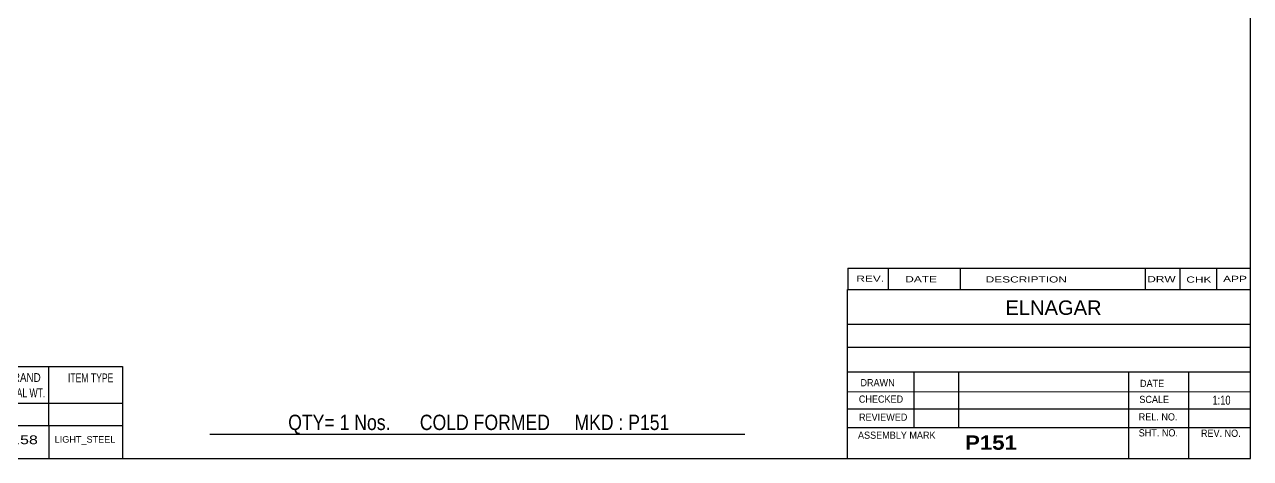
# Model space of a CAD drawing. Header units: millimetres. Extents: x -70 to 333, y -160 to 117.
# Drawn here: x 66.4 to 332.8, y -160.3 to -65.9 of the extents above; entities that cross this region are included whole.
import ezdxf

# ---------------------------------------------------------------- set-up
doc = ezdxf.new("R2010")
doc.units = ezdxf.units.MM
doc.styles.add('Arial', font='ARIAL.TTF', dxfattribs={"height": 0.2})
doc.styles.add('Arial Bold', font='ARIALBD.TTF', dxfattribs={"height": 0.2})
doc.styles.add('Arial Narrow', font='ARIALN.TTF', dxfattribs={"height": 0.2})

# ---------------------------------------------------------------- blocks, each defined once
blk = doc.blocks.new('Unknown-629091701-2067')
at = {"color": 5, "linetype": 'Continuous'}
for p, q in [((332.8, -160.25), (332.8, 116.75)), ((-67.2, -160.25), (332.8, -160.25))]:
    blk.add_line(p, q, dxfattribs=at)
blk = doc.blocks.new('CBS_NAME_BLOG-629091701-2147')
at = {"color": 7, "linetype": 'Continuous'}
for p, q in [((245.21, -123.5), (332.73, -123.5)), ((245.21, -160.21), (245.21, -123.5)), ((245.21, -131.04), (332.73, -131.04)), ((245.28, -136.09), (332.8, -136.09)), ((245.21, -141.46), (332.73, -141.46)), ((259.73, -153.57), (259.73, -141.47)), ((269.42, -153.54), (269.42, -141.47)), ((306.33, -160.21), (306.33, -141.48)), ((319.38, -160.21), (319.38, -141.47)), ((245.22, -145.76), (332.8, -145.74)), ((245.21, -149.51), (332.73, -149.51)), ((245.21, -153.55), (332.73, -153.55)), ((245.21, -160.25), (332.8, -160.25))]:
    blk.add_line(p, q, dxfattribs=at)
at = {"color": 3, "linetype": 'Continuous', "style": 'Arial'}
blk.add_text('ELNAGAR', height=3.133, dxfattribs=at).set_placement((279.53, -129.03))
at = {"color": 3, "linetype": 'Continuous'}
for s, height, style, width, p in [('DRAWN', 1.566, 'Arial', 0.9, (248.04, -144.57)), ('DATE', 1.566, 'Arial', 0.9, (308.8, -144.73)), ('CHECKED', 1.566, 'Arial', 0.9, (247.69, -148.14)), ('SCALE', 1.566, 'Arial', 0.9, (308.65, -148.21)), ('1:10', 1.957, 'Arial Narrow', 0.9, (324.54, -148.57)), ('REVIEWED', 1.566, 'Arial', 0.9, (247.73, -152.06)), ('REL. NO.', 1.566, 'Arial', 0.9, (308.51, -152.01)), ('ASSEMBLY MARK', 1.5663, 'Arial', 0.9, (247.51, -155.99)), ('SHT. NO.', 1.566, 'Arial', 0.9, (308.51, -155.48)), ('REV. NO.', 1.566, 'Arial', 0.9, (322.03, -155.57)), ('P151', 3.131, 'Arial Bold', 1.1, (270.79, -158.39))]:
    blk.add_text(s, height=height, dxfattribs=dict(at, style=style, width=width)).set_placement(p)
blk = doc.blocks.new('CBS_BOM-629091701-2145')
at = {"color": 7, "linetype": 'Continuous'}
for p, q in [((-67.23, -148.28), (-67.23, -140.28)), ((-67.23, -140.28), (87.69, -140.28)), ((-55.23, -148.28), (-55.23, -140.28)), ((-43.04, -148.28), (-43.04, -140.28)), ((-12.88, -148.28), (-12.88, -140.28)), ((-2.2, -148.28), (-2.2, -140.28)), ((17.12, -148.28), (17.12, -140.28)), ((35.92, -148.28), (35.92, -140.28)), ((47.13, -148.28), (47.13, -140.28)), ((59.92, -148.28), (59.92, -140.28)), ((71.67, -148.28), (71.67, -140.28)), ((87.69, -140.29), (87.69, -148.27)), ((-67.23, -148.28), (87.69, -148.28)), ((-67.23, -153.08), (-67.23, -148.28)), ((-55.23, -153.08), (-55.23, -148.28)), ((-43.04, -153.08), (-43.04, -148.28)), ((-12.88, -153.08), (-12.88, -148.28)), ((-2.2, -153.08), (-2.2, -148.28)), ((17.12, -153.08), (17.12, -148.28)), ((24.38, -153.08), (24.38, -148.28)), ((35.92, -153.08), (35.92, -148.28)), ((47.13, -153.08), (47.13, -148.28)), ((59.92, -153.08), (59.92, -148.28)), ((71.69, -153.08), (71.69, -148.28)), ((87.69, -148.28), (87.69, -153.08)), ((-67.23, -160.28), (-67.23, -153.1)), ((-55.23, -153.08), (87.69, -153.08)), ((47.13, -160.28), (47.13, -153.1)), ((59.92, -160.28), (59.92, -153.1)), ((71.73, -160.28), (71.73, -153.1)), ((87.69, -153.08), (87.69, -160.28)), ((-67.23, -160.28), (87.69, -160.28))]:
    blk.add_line(p, q, dxfattribs=at)
at = {"color": 3, "linetype": 'Continuous', "style": 'Arial'}
for s, height, width, p in [('ASSEMBLY', 1.91, 0.7, (-66.55, -143.71)), ('ITEM', 1.91, 0.8, (-51.9, -143.71)), ('DESCRIPTION', 1.9102, 0.8, (-40.72, -145.21)), ('LENGTH', 1.91, 0.7, (-11.77, -145.21)), ('MATERIAL', 1.91, 0.8, (2.25, -145.26)), ('QTY.', 1.91, 0.8, (18.64, -145.18)), ('UNIT WT.', 1.91, 0.7, (25.81, -143.78)), ('WT./ITEM', 1.91, 0.7, (37.1, -143.78)), ('TOTAL WT.', 1.91, 0.7, (49.04, -143.78)), ('GRAND', 1.91, 0.8, (62.19, -143.62)), ('ITEM TYPE', 1.91, 0.7, (75.83, -143.7)), ('MARK', 1.91, 0.8, (-64.23, -146.84)), ('NO.', 1.91, 0.8, (-51.05, -146.84)), ('IN Kgs', 1.91, 0.8, (26.39, -146.92)), ('IN Kgs', 1.91, 0.8, (38.14, -146.92)), ('IN Kgs', 1.91, 0.8, (49.93, -146.92)), ('TOTAL WT.', 1.91, 0.7, (60.93, -146.96))]:
    blk.add_text(s, height=height, dxfattribs=dict(at, width=width)).set_placement(p)
at = {"color": 7, "linetype": 'Continuous', "style": 'Arial'}
for s, height, width, p in [('1533', 1.91, 0.8, (-54.77, -151.93)), ('Z300-65-15-1.5', 1.9102, 0.9, (-42.1, -151.93)), ('9610', 1.91, 0.85, (-9.16, -151.65)), ('S355JR', 1.91, 0.8, (3.49, -151.62))]:
    blk.add_text(s, height=height, dxfattribs=dict(at, width=width)).set_placement(p)
for s, p in [('1', (20.21, -151.62)), ('0.00', (29.72, -151.81)), ('51.58', (39.94, -151.78)), ('51.58', (52.61, -151.81))]:
    blk.add_text(s, height=1.91, dxfattribs=at).set_placement(p)
at = {"color": 6, "linetype": 'Continuous', "style": 'Arial'}
for s, height, width, p in [('P151 x 1', 2.292, 2.05, (-65.51, -158.09)), ('TOTAL IN Kgs.', 1.9102, 1.2, (22.93, -157.48)), ('51.58', 1.91, 1.3, (51.52, -157.33)), ('51.58', 1.91, 1.3, (60.59, -157.17))]:
    blk.add_text(s, height=height, dxfattribs=dict(at, width=width)).set_placement(p)
blk.add_text('LIGHT_STEEL', height=1.4135, dxfattribs=at).set_placement((72.94, -156.83))
blk = doc.blocks.new('CBS_CALLOFF-629091701-2146')
at = {"color": 7, "linetype": 'Continuous'}
blk.add_line((106.68, -154.98), (222.91, -155), dxfattribs=at)
at = {"color": 3, "linetype": 'Continuous', "style": 'Arial Narrow'}
blk.add_text('QTY= 1 Nos.      COLD FORMED     MKD : P151', height=3.3405, dxfattribs=at).set_placement((123.68, -154.09))
blk = doc.blocks.new('CBS_REVISION-629091701-2148')
at = {"color": 7, "linetype": 'Continuous'}
for p, q in [((245.29, -118.87), (332.79, -118.87)), ((245.29, -118.87), (245.29, -123.5)), ((254.09, -118.87), (254.09, -123.5)), ((269.68, -118.87), (269.68, -123.44)), ((309.94, -118.87), (309.94, -123.5)), ((317.48, -118.87), (317.48, -123.5)), ((325.43, -118.87), (325.43, -123.5)), ((245.29, -123.5), (332.79, -123.5))]:
    blk.add_line(p, q, dxfattribs=at)
at = {"color": 7, "style": 'Arial Narrow', "width": 1.7}
for s, height, p in [('REV.', 1.326, (247.15, -121.82)), ('DATE', 1.326, (257.78, -121.94)), ('DESCRIPTION', 1.3257, (275.26, -121.99)), ('DRW', 1.326, (310.37, -121.93)), ('CHK', 1.326, (318.86, -122.02)), ('APP', 1.326, (326.86, -121.87))]:
    blk.add_text(s, height=height, dxfattribs=at).set_placement(p)

msp = doc.modelspace()

# ---------------------------------------------------------------- block references
for name in ['Unknown-629091701-2067', 'CBS_REVISION-629091701-2148', 'CBS_NAME_BLOG-629091701-2147', 'CBS_BOM-629091701-2145', 'CBS_CALLOFF-629091701-2146']:
    msp.add_blockref(name, (0, 0))

doc.saveas('drawing.dxf')
